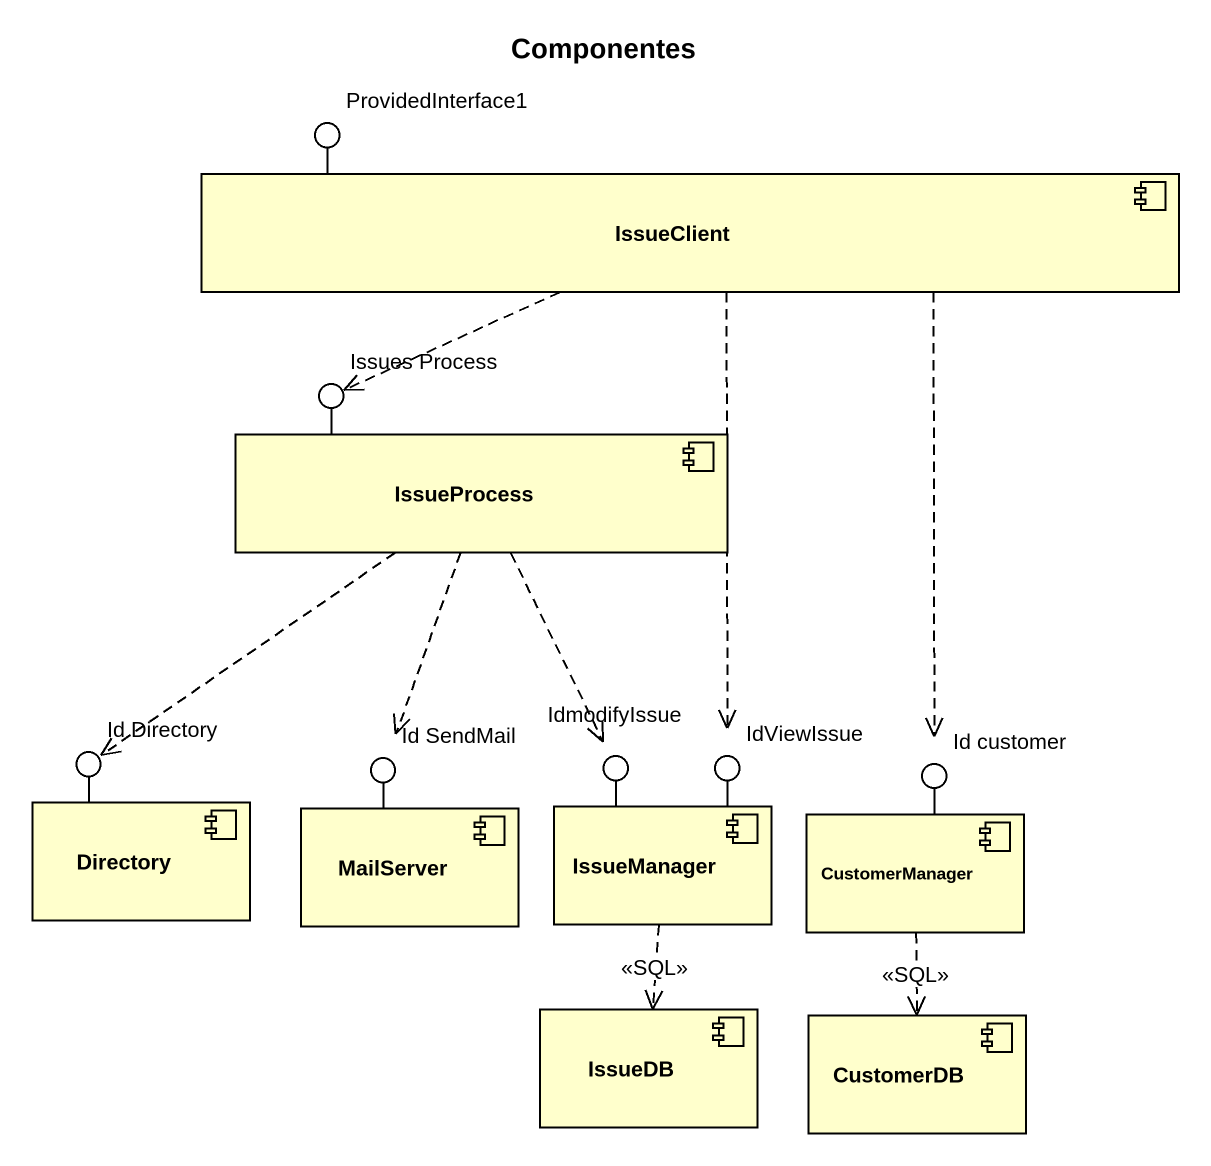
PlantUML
@startuml
title Componentes
() ProvidedInterface1
component IssueClient
() "Issues Process" as Issues_Process
component IssueProcess
() "Id Directory" as Id_Directory
() "Id SendMail" as Id_SendMail
() IdmodifyIssue
() IdViewIssue
() "Id customer" as Id_customer
component Directory
component MailServer
component IssueManager
component CustomerManager
component IssueDB
component CustomerDB
IssueClient -left- ProvidedInterface1
IssueProcess -up- Issues_Process
Directory -up- Id_Directory
MailServer -up- Id_SendMail
IssueManager -up- IdmodifyIssue
IssueManager -up- IdViewIssue
CustomerManager -up- Id_customer
IssueClient .left.> Issues_Process
IssueClient ..> IdViewIssue
IssueClient ..> Id_customer
IssueProcess ..> Id_Directory
IssueProcess ..> Id_SendMail
IssueProcess ..> IdmodifyIssue
IssueManager ..> IssueDB : <<SQL>>
CustomerManager ..> CustomerDB : <<SQL>>
@enduml
